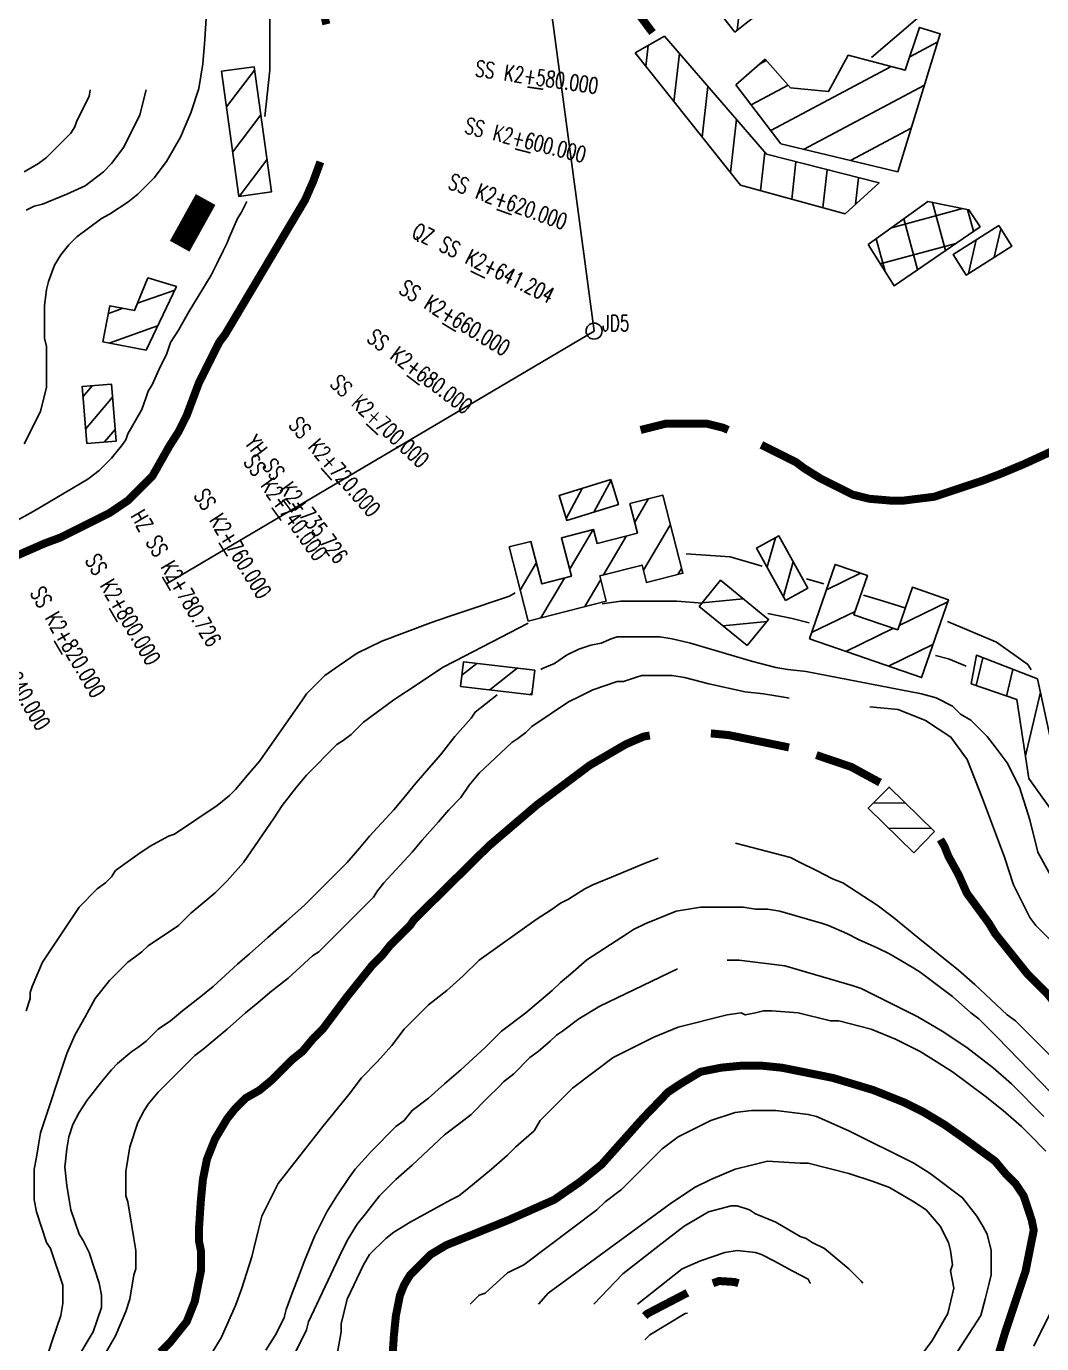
# Model space of a CAD drawing. Extents: x 35515948 to 35520624, y 3302916 to 3308279.
# Drawn here: x 35518523.9 to 35518841.3, y 3304009.7 to 3304421.4 of the extents above; entities that cross this region are included whole.
import ezdxf

# ---------------------------------------------------------------- set-up
doc = ezdxf.new("R2010")
doc.units = 0
doc.header["$LTSCALE"] = 10000
doc.header["$MEASUREMENT"] = 0
doc.layers.get('0').update_dxf_attribs({"linetype": 'CONTINUOUS'})
for name, color, linetype in [('2112', 7, 'CONTINUOUS'), ('2113', 7, 'CONTINUOUS'), ('2130', 7, 'CONTINUOUS'), ('HY_DX_DGXZ', 3, 'CONTINUOUS')]:
    doc.layers.add(name, color=color, linetype=linetype)
doc.styles.add('HyStandard', font='txt.shx', dxfattribs={"width": 0.7, "bigfont": 'hztxt.shx'})

msp = doc.modelspace()

# ---------------------------------------------------------------- linework, layer by layer
at = {"linetype": 'Continuous', "lineweight": -3, "transparency": 33554687}
for q in [(35518680.76, 3304480.03), (35518567.67, 3304247.16)]:
    msp.add_line((35518701.36, 3304326.14), q, dxfattribs=at)
at = {"linetype": 'Continuous', "ltscale": 0.005, "transparency": 33554687, "const_width": 0.5}
for points in [[(35518685.44, 3304401.69), (35518680.49, 3304402.42)], [(35518681.49, 3304381.83), (35518676.65, 3304383.05)], [(35518675.59, 3304362.47), (35518670.89, 3304364.17)], [(35518667.25, 3304342.7), (35518662.75, 3304344.88)], [(35518667.25, 3304342.7), (35518662.75, 3304344.88)], [(35518658.15, 3304326), (35518653.87, 3304328.59)], [(35518646.78, 3304309.25), (35518642.79, 3304312.26)], [(35518633.8, 3304293.71), (35518630.13, 3304297.11)], [(35518619.34, 3304279.55), (35518616.02, 3304283.3)], [(35518603.54, 3304266.91), (35518600.61, 3304270.96)], [(35518607.02, 3304269.48), (35518604, 3304273.47)], [(35518607.02, 3304269.48), (35518604, 3304273.47)], [(35518586.76, 3304255.72), (35518584.11, 3304259.97)], [(35518568.94, 3304245.01), (35518566.4, 3304249.31)], [(35518568.94, 3304245.01), (35518566.4, 3304249.31)], [(35518552.35, 3304235.21), (35518549.81, 3304239.51)], [(35518535.13, 3304225.03), (35518532.59, 3304229.34)]]:
    msp.add_lwpolyline(points, dxfattribs=at)
at = {"linetype": 'Continuous', "ltscale": 0.005, "transparency": 33554687}
msp.add_circle((35518701.36, 3304326.14), 2.5, dxfattribs=at)
at = {"layer": '2112', "linetype": 'Continuous', "ltscale": 0.005, "const_width": 7, "flags": 128}
msp.add_lwpolyline([(35518571.82, 3304352.65), (35518579.93, 3304367.25)], dxfattribs=at)
at = {"layer": '2113', "linetype": 'Continuous', "ltscale": 0.005}
for p, q in [((35518746.07, 3304420.08), (35518747.27, 3304430.16)), ((35518718.27, 3304415.39), (35518717.53, 3304408.86)), ((35518800.04, 3304411.89), (35518808.8, 3304416.54)), ((35518728.04, 3304412.88), (35518726.34, 3304397.79)), ((35518753.04, 3304409.55), (35518755.16, 3304410.69)), ((35518595.19, 3304407.72), (35518586.47, 3304396.18)), ((35518756.57, 3304388.78), (35518794.2, 3304408.79)), ((35518736.94, 3304402.6), (35518735.15, 3304386.73)), ((35518750.43, 3304396.84), (35518762.03, 3304403.01)), ((35518766.84, 3304382.92), (35518804.66, 3304403.02)), ((35518597.14, 3304393.71), (35518588.41, 3304382.17)), ((35518745.84, 3304392.31), (35518743.96, 3304375.67)), ((35518781.56, 3304379.42), (35518800.52, 3304389.5)), ((35518754.74, 3304382.03), (35518753.37, 3304369.98)), ((35518599.08, 3304379.7), (35518590.41, 3304368.23)), ((35518764.47, 3304379.07), (35518763.14, 3304367.33)), ((35518774.25, 3304376.57), (35518772.9, 3304364.67)), ((35518784.03, 3304374.07), (35518783.09, 3304365.77)), ((35518796.28, 3304375.91), (35518796.39, 3304375.97)), ((35518828.48, 3304358.12), (35518826.47, 3304349.19)), ((35518820.76, 3304354.6), (35518818.4, 3304344.08)), ((35518558.62, 3304334.82), (35518570.26, 3304338.95)), ((35518549.52, 3304331.59), (35518554.17, 3304333.24)), ((35518549.78, 3304322.35), (35518564.92, 3304327.72)), ((35518541.57, 3304305.58), (35518544.5, 3304309.05)), ((35518542.42, 3304295.52), (35518550.8, 3304305.45)), ((35518548.34, 3304291.47), (35518551.65, 3304295.39)), ((35518706.65, 3304279.58), (35518701.33, 3304269.56)), ((35518697.59, 3304276.96), (35518692.61, 3304267.58)), ((35518714.05, 3304266.44), (35518718.38, 3304273.76)), ((35518693.69, 3304251.66), (35518701.05, 3304264.11)), ((35518716.79, 3304251.42), (35518725.21, 3304265.66)), ((35518704.28, 3304249.92), (35518711.51, 3304262.13)), ((35518755.42, 3304252.43), (35518758.04, 3304261.53)), ((35518760.53, 3304243.19), (35518763.64, 3304253.97)), ((35518678.24, 3304245.18), (35518683.31, 3304253.76)), ((35518727.59, 3304250.04), (35518728.73, 3304251.96)), ((35518773.96, 3304245.29), (35518784.65, 3304250.49)), ((35518684.74, 3304236.53), (35518692.08, 3304248.93)), ((35518698.44, 3304240.04), (35518703.43, 3304248.49)), ((35518748, 3304242.46), (35518735.08, 3304241.15)), ((35518769.35, 3304231.92), (35518782.95, 3304238.54)), ((35518796.74, 3304234.13), (35518811.9, 3304241.51)), ((35518755.43, 3304235.41), (35518741.64, 3304234.02)), ((35518780.03, 3304226), (35518794.92, 3304233.25)), ((35518793.39, 3304221.38), (35518807.28, 3304228.14)), ((35518660.06, 3304218.59), (35518664.73, 3304222.27)), ((35518820.83, 3304215.37), (35518822.88, 3304224.05)), ((35518668.74, 3304214.01), (35518677.33, 3304220.79)), ((35518830.33, 3304212.08), (35518832.29, 3304220.41)), ((35518681.34, 3304212.53), (35518681.99, 3304213.04)), ((35518836.19, 3304193.35), (35518840.89, 3304213.28)), ((35518798.63, 3304178.68), (35518788.6, 3304178.56)), ((35518806.68, 3304170.82), (35518793.58, 3304170.67))]:
    msp.add_line(p, q, dxfattribs=at)
for points in [[(35518745.35, 3304419.51), (35518748.52, 3304422.01), (35518751.71, 3304424.52), (35518742.35, 3304436.41), (35518735.99, 3304431.4), (35518737.73, 3304429.19)], [(35518745.63, 3304403.13), (35518759.77, 3304384.6), (35518796.36, 3304375.9), (35518809.56, 3304419.04), (35518803.1, 3304421.01), (35518798.61, 3304407.62), (35518780.83, 3304412.31), (35518774.65, 3304400.98), (35518762.76, 3304402.2), (35518754.8, 3304411.09)], [(35518714.18, 3304413.05), (35518747.13, 3304371.68), (35518779.8, 3304362.79), (35518790.47, 3304372.43), (35518755.27, 3304381.42), (35518723.35, 3304418.29)], [(35518590.35, 3304368.22), (35518600.48, 3304369.62), (35518595.05, 3304408.75), (35518584.92, 3304407.34)], [(35518827.86, 3304359.09), (35518831.94, 3304352.65), (35518817.66, 3304343.62), (35518813.59, 3304350.06)], [(35518547.76, 3304322.73), (35518561.33, 3304320.2), (35518570.79, 3304340.05), (35518561.9, 3304342.76), (35518557.68, 3304332.56), (35518550.01, 3304334.06)], [(35518542.8, 3304291), (35518551.96, 3304291.77), (35518550.46, 3304309.55), (35518541.3, 3304308.78)], [(35518706.6, 3304279.72), (35518708.99, 3304271.91), (35518692.8, 3304266.95), (35518690.41, 3304274.76)], [(35518680.72, 3304235.5), (35518705.16, 3304241.77), (35518703.14, 3304249.63), (35518716.37, 3304253.02), (35518717.79, 3304247.52), (35518729.12, 3304250.43), (35518722.84, 3304274.9), (35518712.56, 3304272.26), (35518714.93, 3304263.01), (35518702.29, 3304259.77), (35518701.17, 3304264.14), (35518691.15, 3304261.56), (35518694.25, 3304249.49), (35518685.02, 3304247.12), (35518681.6, 3304260.41), (35518674.78, 3304258.66)], [(35518761.22, 3304241.95), (35518768.16, 3304245.79), (35518759.13, 3304262.13), (35518752.18, 3304258.29)], [(35518768.66, 3304229.92), (35518803.72, 3304217.82), (35518812.13, 3304242.19), (35518800.86, 3304246.08), (35518796.27, 3304232.78), (35518782.59, 3304237.5), (35518786.82, 3304249.74), (35518776.71, 3304253.23)], [(35518749.24, 3304227.82), (35518755.91, 3304236), (35518740.89, 3304248.26), (35518734.21, 3304240.08)], [(35518682.83, 3304220.14), (35518681.92, 3304212.46), (35518659.65, 3304215.08), (35518660.55, 3304222.77)], [(35518819.2, 3304215.93), (35518833.52, 3304210.97), (35518837.27, 3304186.26), (35518856.08, 3304159.96), (35518863.01, 3304164.64), (35518845.22, 3304193.38), (35518839.98, 3304217.43), (35518820.89, 3304224.82)], [(35518807.78, 3304169.74), (35518801.31, 3304163.11), (35518787.08, 3304177.01), (35518793.55, 3304183.64)]]:
    msp.add_lwpolyline(points, close=True, dxfattribs=at)
at = {"layer": '2130', "linetype": 'Continuous', "ltscale": 0.005}
for p, q in [((35518811.25, 3304351.33), (35518807.19, 3304366.32)), ((35518794.33, 3304358.44), (35518816.55, 3304364.45)), ((35518802.51, 3304345.34), (35518798.21, 3304361.24)), ((35518819.99, 3304357.33), (35518818.14, 3304364.13)), ((35518792.31, 3304344.77), (35518789.54, 3304354.98)), ((35518790.81, 3304347.13), (35518814.44, 3304353.52))]:
    msp.add_line(p, q, dxfattribs=at)
msp.add_lwpolyline([(35518787, 3304353.15), (35518805.68, 3304366.63), (35518818.55, 3304364.05), (35518822.01, 3304358.72), (35518795.15, 3304340.28)], close=True, dxfattribs=at)
at = {"layer": 'HY_DX_DGXZ', "linetype": 'Continuous', "ltscale": 0.005, "const_width": 2.5}
for points, elevation in [([(35518589.51, 3304723.83), (35518585.04, 3304703.1), (35518584.16, 3304699.17), (35518584.16, 3304694.09), (35518585.43, 3304686.47), (35518587.97, 3304676.31), (35518591.15, 3304668.69), (35518592.94, 3304664.38), (35518607.44, 3304628.47), (35518615.95, 3304613.03), (35518643.06, 3304569.88), (35518654.01, 3304553.12), (35518655.92, 3304549.94), (35518674.93, 3304504.8), (35518681.82, 3304491.2), (35518701.44, 3304450.12), (35518715.74, 3304424.58), (35518719.64, 3304419.42)], 400), ([(35518879.93, 3304314.13), (35518879.79, 3304313.52), (35518876.64, 3304307.85), (35518873.17, 3304303.76), (35518869.28, 3304300.39), (35518866.1, 3304298.48), (35518858.48, 3304294.67), (35518850.86, 3304291.5), (35518835.62, 3304284.51), (35518828, 3304281.34), (35518822.92, 3304279.43), (35518815.3, 3304276.89), (35518807.68, 3304274.35), (35518802.6, 3304273.72), (35518797.52, 3304273.08), (35518794.98, 3304273.08), (35518787.36, 3304273.72), (35518782.28, 3304274.99), (35518772.12, 3304280.07), (35518767.04, 3304283.24), (35518764.5, 3304285.15), (35518753.68, 3304290.56)], 400), ([(35518743.27, 3304295.23), (35518741.64, 3304295.94), (35518736.56, 3304297.21), (35518723.86, 3304297.21), (35518715.89, 3304295.22)], 400), ([(35518718.78, 3304199.74), (35518716.88, 3304199.42), (35518711.3, 3304197.01), (35518699.95, 3304190.4), (35518683.56, 3304178.11), (35518668.43, 3304165.2), (35518645.1, 3304142.2), (35518643.85, 3304140.37), (35518637.5, 3304134.02), (35518634.96, 3304130.84), (35518631.79, 3304127.67), (35518624.17, 3304118.14), (35518616.55, 3304107.98), (35518613.37, 3304104.81), (35518610.2, 3304101), (35518607.02, 3304098.46), (35518600.67, 3304092.11), (35518596.86, 3304088.93), (35518592.42, 3304086.39), (35518589.24, 3304083.22), (35518586.7, 3304080.04), (35518582.89, 3304073.69), (35518580.35, 3304067.34), (35518579.08, 3304060.99), (35518578.45, 3304054.64), (35518577.81, 3304045.12), (35518577.81, 3304041.94), (35518578.45, 3304038.77), (35518578.45, 3304032.42), (35518576.54, 3304022.89), (35518574, 3304016.54), (35518568.92, 3304010.19), (35518565.75, 3304007.02)], 425), ([(35518762.3, 3304196.01), (35518743.47, 3304199.86), (35518737.86, 3304200.4)], 425), ([(35518790.74, 3304185.03), (35518781.75, 3304189.92), (35518770.84, 3304193.62)], 425), ([(35518886.49, 3304072.46), (35518882.61, 3304082.58), (35518880.07, 3304086.39), (35518876.9, 3304090.2), (35518873.72, 3304092.74), (35518870.55, 3304095.92), (35518867.37, 3304098.46), (35518863.56, 3304101), (35518860.39, 3304104.17), (35518852.77, 3304109.25), (35518849.59, 3304112.43), (35518845.78, 3304115.6), (35518843.24, 3304118.78), (35518836.89, 3304125.13), (35518826.73, 3304137.83), (35518824.83, 3304141), (35518817.84, 3304150.53), (35518815.3, 3304156.24), (35518812.13, 3304161.96), (35518810.86, 3304165.13), (35518809.63, 3304167.24)], 425), ([(35518828, 3304007.02), (35518829.91, 3304013.37), (35518833.08, 3304022.89), (35518836.26, 3304032.42), (35518837.53, 3304038.77), (35518838.8, 3304045.12), (35518838.16, 3304048.29), (35518835.62, 3304055.91), (35518833.08, 3304059.72), (35518829.91, 3304062.9), (35518826.73, 3304066.71), (35518817.21, 3304073.69), (35518810.86, 3304078.14), (35518804.51, 3304081.95), (35518798.16, 3304085.12), (35518788.63, 3304088.93), (35518782.28, 3304090.84), (35518775.93, 3304092.74), (35518760.06, 3304095.92), (35518753.71, 3304096.55), (35518747.36, 3304096.55), (35518741.01, 3304095.92), (35518734.66, 3304094.65), (35518728.31, 3304090.84), (35518724.5, 3304088.3), (35518716.66, 3304080.17), (35518703.73, 3304065.68), (35518697.11, 3304060.33), (35518688.92, 3304054.66), (35518674.73, 3304048.36), (35518655.18, 3304040.48), (35518650.2, 3304037.5), (35518643.85, 3304031.15), (35518641.95, 3304027.97), (35518640.68, 3304024.8), (35518639.41, 3304018.45), (35518638.77, 3304012.1), (35518638.14, 3304002.57)], 450)]:
    msp.add_lwpolyline(points, dxfattribs=dict(at, elevation=elevation))
at = {"layer": 'HY_DX_DGXZ', "linetype": 'Continuous', "ltscale": 0.005, "const_width": 2.5, "flags": 128}
for points, elevation in [([(35518617.67, 3304422), (35518611.45, 3304447.86), (35518610.2, 3304450.88), (35518605.75, 3304468.66), (35518604.48, 3304471.2), (35518600.04, 3304488.98), (35518600.04, 3304490.89), (35518598.13, 3304495.33), (35518593.69, 3304513.11), (35518591.78, 3304518.19), (35518589.88, 3304523.27), (35518587.97, 3304528.35), (35518584.8, 3304535.97), (35518580.64, 3304543.1), (35518546.59, 3304609.25), (35518530.83, 3304639.18), (35518529.55, 3304643.29), (35518528.28, 3304648.37), (35518528.12, 3304650.29)], 400), ([(35518470.89, 3304197.37), (35518482.04, 3304214.6), (35518486.28, 3304222.84), (35518492.58, 3304233.55), (35518499.83, 3304241.74), (35518503.52, 3304245.14), (35518509.23, 3304249.59), (35518514.31, 3304252.76), (35518519.39, 3304255.3), (35518529.55, 3304259.75), (35518534.63, 3304261.65), (35518549.87, 3304269.27), (35518555.69, 3304273.2), (35518563.26, 3304280.76), (35518568.62, 3304290.21), (35518571.46, 3304294.67), (35518574, 3304299.75), (35518577.81, 3304309.91), (35518581.62, 3304317.53), (35518584.16, 3304322.61), (35518586.07, 3304325.15), (35518611.01, 3304367.11), (35518613.54, 3304372.87), (35518615.8, 3304379.01)], 400), ([(35518746.51, 3304028.56), (35518745.2, 3304028.96), (35518740.44, 3304029.25), (35518738.48, 3304028.56)], 475), ([(35518730.54, 3304025.58), (35518718.02, 3304019.06), (35518717.18, 3304018.3)], 475)]:
    msp.add_lwpolyline(points, dxfattribs=dict(at, elevation=elevation))
at = {"layer": 'HY_DX_DGXZ', "linetype": 'Continuous', "ltscale": 0.005}
for points, elevation in [([(35518862.06, 3304485.48), (35518847.06, 3304471.14), (35518822.99, 3304444.19), (35518802.5, 3304423.88), (35518788.06, 3304411.62)], 405), ([(35518580.35, 3304427.39), (35518579.72, 3304417.23), (35518579.08, 3304409.61), (35518577.81, 3304401.99), (35518575.27, 3304394.37), (35518572.1, 3304386.75), (35518567.65, 3304379.13), (35518563.84, 3304374.05), (35518558.76, 3304368.97), (35518555.59, 3304366.43), (35518549.87, 3304362.62), (35518547.33, 3304361.35), (35518539.71, 3304355.63), (35518537.17, 3304353.09), (35518534.63, 3304349.92), (35518532.73, 3304346.74), (35518530.82, 3304341.66), (35518530.19, 3304339.12), (35518529.55, 3304334.04), (35518529.55, 3304323.88), (35518530.19, 3304321.34), (35518530.19, 3304308.64), (35518528.28, 3304301.02), (35518523.2, 3304290.86)], 410), ([(35518598.43, 3304393.2), (35518600.04, 3304407.7), (35518600.04, 3304428.02)], 405), ([(35518523.2, 3304375.95), (35518527.65, 3304378.49), (35518530.19, 3304380.4), (35518537.81, 3304388.02), (35518539.08, 3304389.92), (35518539.71, 3304391.83), (35518543.52, 3304399.45), (35518543.88, 3304401.57)], 420), ([(35518523.84, 3304363.89), (35518526.38, 3304365.16), (35518528.92, 3304365.79), (35518536.54, 3304368.97), (35518542.25, 3304371.51), (35518547.97, 3304375.95), (35518550.51, 3304378.49), (35518554.32, 3304383.57), (35518559.4, 3304393.73), (35518561.36, 3304401.57)], 415), ([(35518498.63, 3304254.61), (35518526.06, 3304269.73), (35518543.08, 3304279.81), (35518546.7, 3304282.61), (35518550.51, 3304286.42), (35518553.68, 3304290.23), (35518554.95, 3304292.13), (35518555.59, 3304294.04), (35518560.03, 3304301.66), (35518561.3, 3304305.47), (35518561.94, 3304307.37), (35518563.21, 3304309.28), (35518565.75, 3304314.99), (35518567.65, 3304318.8), (35518568.92, 3304322.61), (35518571.46, 3304326.42), (35518574.64, 3304332.14), (35518581.62, 3304343.57), (35518583.53, 3304347.38), (35518585.43, 3304351.19), (35518586.7, 3304353.73), (35518587.34, 3304355.63), (35518589.88, 3304361.35), (35518591.15, 3304363.25), (35518592.86, 3304366.6)], 405), ([(35518753.92, 3304252.65), (35518743.88, 3304255.53), (35518730.16, 3304256.56)], 405), ([(35518773.18, 3304247.11), (35518767.76, 3304248.67)], 405), ([(35518676.64, 3304244.35), (35518674.97, 3304243.24), (35518659.73, 3304238.16), (35518655.92, 3304236.89), (35518650.2, 3304234.98), (35518634.96, 3304229.27), (35518631.15, 3304227.36), (35518627.34, 3304225.46), (35518621.63, 3304221.65), (35518617.18, 3304218.47), (35518611.47, 3304212.76), (35518610.2, 3304210.85), (35518596.86, 3304191.8), (35518593.05, 3304187.36), (35518589.24, 3304182.91), (35518587.34, 3304181.01), (35518583.53, 3304177.83), (35518570.19, 3304168.94), (35518568.29, 3304168.31), (35518562.57, 3304165.13), (35518558.76, 3304162.59), (35518554.32, 3304159.42), (35518551.78, 3304157.51), (35518550.51, 3304155.61), (35518548.6, 3304153.7), (35518546.06, 3304151.8), (35518540.35, 3304146.08), (35518528.92, 3304128.94), (35518525.74, 3304121.32), (35518525.11, 3304119.41), (35518525.11, 3304117.51), (35518523.84, 3304113.7)], 405), ([(35518703.84, 3304240.94), (35518709.72, 3304241.7), (35518727.26, 3304241.7), (35518735.29, 3304241.14)], 410), ([(35518798.48, 3304239.64), (35518791.81, 3304241.76), (35518785.58, 3304243.55)], 405), ([(35518755.71, 3304237.85), (35518763.27, 3304236.29), (35518768.62, 3304234.91)], 410), ([(35518530.82, 3304007.02), (35518532.09, 3304010.83), (35518534.63, 3304018.45), (35518535.27, 3304022.26), (35518535.27, 3304027.97), (35518531.46, 3304039.4), (35518530.19, 3304041.31), (35518527.01, 3304050.83), (35518526.38, 3304054.64), (35518526.38, 3304064.17), (35518527.01, 3304067.98), (35518527.65, 3304071.79), (35518528.28, 3304075.6), (35518536.54, 3304100.36), (35518539.08, 3304106.08), (35518542.25, 3304111.79), (35518545.43, 3304117.51), (35518549.87, 3304123.22), (35518555.59, 3304128.94), (35518557.49, 3304130.21), (35518560.03, 3304132.11), (35518561.94, 3304134.02), (35518571.46, 3304140.37), (35518575.27, 3304144.18), (35518579.08, 3304147.35), (35518582.89, 3304150.53), (35518586.7, 3304154.34), (35518591.78, 3304160.05), (35518601.31, 3304174.02), (35518603.85, 3304177.83), (35518608.29, 3304183.55), (35518611.47, 3304187.36), (35518620.99, 3304196.88), (35518622.9, 3304198.15), (35518625.44, 3304200.06), (35518629.25, 3304203.87), (35518638.77, 3304210.85), (35518640.68, 3304212.12), (35518644.49, 3304214.66), (35518654.01, 3304221.01), (35518657.82, 3304222.92), (35518680.8, 3304234.82)], 410), ([(35518837.97, 3304220.22), (35518836.96, 3304221.9), (35518827.16, 3304228.92), (35518811.84, 3304235.35)], 405), ([(35518847.05, 3304150.53), (35518840.07, 3304163.23), (35518837.53, 3304173.39), (35518834.35, 3304183.55), (35518830.54, 3304191.17), (35518826.73, 3304196.25), (35518824.19, 3304199.42), (35518819.11, 3304204.5), (35518815.94, 3304206.41), (35518813.4, 3304208.95), (35518808.32, 3304211.49), (35518803.76, 3304212.78), (35518767.68, 3304219.74), (35518761.96, 3304220.38), (35518758.15, 3304221.01), (35518750.53, 3304222.92), (35518731.48, 3304228.63), (35518725.77, 3304229.9), (35518721.96, 3304230.54), (35518708.62, 3304230.54), (35518706.72, 3304229.9), (35518703.54, 3304228.63), (35518700.37, 3304228), (35518696.56, 3304226.73), (35518692.75, 3304224.82), (35518688.94, 3304222.28), (35518685.27, 3304220.71), (35518684.75, 3304220.41)], 415), ([(35518808.11, 3304224.74), (35518812.16, 3304223.69), (35518817.7, 3304221.45)], 410), ([(35518762.3, 3304211.38), (35518761.96, 3304211.49), (35518758.15, 3304212.12), (35518754.34, 3304212.76), (35518748.63, 3304213.39), (35518737.2, 3304215.93), (35518729.58, 3304217.84), (35518725.77, 3304218.47), (35518716.24, 3304218.47), (35518714.34, 3304217.84), (35518710.53, 3304216.57), (35518708.62, 3304216.57), (35518701, 3304214.03), (35518697.19, 3304212.12), (35518693.38, 3304210.22), (35518681.95, 3304202.6), (35518680.05, 3304200.69), (35518677.51, 3304198.79), (35518675.6, 3304197.52), (35518665.44, 3304187.99), (35518662.27, 3304184.18), (35518659.73, 3304180.37), (35518655.92, 3304176.56), (35518652.74, 3304172.75), (35518647.66, 3304167.04), (35518644.49, 3304163.23), (35518635.6, 3304153.7), (35518633.69, 3304151.16), (35518632.42, 3304149.26), (35518615.28, 3304132.11), (35518613.37, 3304130.84), (35518605.75, 3304123.86), (35518600.04, 3304119.41), (35518596.23, 3304116.24), (35518592.42, 3304113.06), (35518586.7, 3304107.98), (35518582.89, 3304104.81), (35518579.08, 3304101.63), (35518576.54, 3304099.73), (35518565.11, 3304088.3), (35518561.94, 3304084.49), (35518560.67, 3304082.58), (35518558.76, 3304078.77), (35518556.22, 3304071.15), (35518555.59, 3304067.34), (35518554.95, 3304063.53), (35518554.95, 3304055.91), (35518555.59, 3304054.01), (35518556.86, 3304046.39), (35518557.49, 3304042.58), (35518558.13, 3304038.77), (35518558.13, 3304033.05), (35518557.49, 3304031.15), (35518556.22, 3304023.53), (35518554.95, 3304019.72), (35518551.78, 3304012.1), (35518547.33, 3304004.48)], 420), ([(35518671.09, 3304212.4), (35518664.17, 3304207.04), (35518662.9, 3304205.14), (35518657.82, 3304199.42), (35518653.38, 3304193.71), (35518648.3, 3304187.99), (35518645.12, 3304184.18), (35518641.95, 3304180.37), (35518638.77, 3304176.56), (35518631.15, 3304168.31), (35518627.98, 3304164.5), (35518624.17, 3304160.05), (35518610.83, 3304146.72), (35518605.12, 3304141.64), (35518599.4, 3304136.56), (35518593.69, 3304131.48), (35518589.88, 3304128.3), (35518582.26, 3304121.32), (35518578.45, 3304118.14), (35518572.73, 3304113.7), (35518568.92, 3304110.52), (35518565.11, 3304107.98), (35518561.3, 3304104.17), (35518558.76, 3304102.27), (35518556.86, 3304101), (35518552.41, 3304097.19), (35518550.51, 3304095.28), (35518547.33, 3304091.47), (35518542.89, 3304085.76), (35518540.35, 3304081.95), (35518538.44, 3304078.14), (35518537.17, 3304074.33), (35518536.54, 3304070.52), (35518535.9, 3304064.8), (35518536.54, 3304059.09), (35518537.17, 3304055.28), (35518537.81, 3304051.47), (35518540.35, 3304043.85), (35518541.62, 3304041.94), (35518543.52, 3304038.13), (35518546.7, 3304028.61), (35518547.33, 3304024.8), (35518547.33, 3304020.99), (35518544.79, 3304013.37), (35518539.08, 3304003.84)], 415), ([(35518844.51, 3304135.29), (35518839.43, 3304140.37), (35518837.53, 3304142.91), (35518832.45, 3304153.07), (35518829.68, 3304161.73), (35518822.74, 3304180), (35518818.02, 3304192.29), (35518812.91, 3304199.25), (35518804.98, 3304204.38), (35518796.39, 3304207.83), (35518787.59, 3304208.65)], 420), ([(35518745.56, 3304166.05), (35518762.8, 3304161.65), (35518765.77, 3304160.05), (35518770.85, 3304157.51), (35518775.93, 3304154.97), (35518779.11, 3304153.7), (35518789.9, 3304146.72), (35518794.98, 3304142.91), (35518802.6, 3304136.56), (35518815.3, 3304126.4), (35518820.38, 3304121.95), (35518830.54, 3304112.43), (35518833.08, 3304110.52), (35518858.48, 3304085.12)], 430), ([(35518581.62, 3304006.38), (35518584.8, 3304011.46), (35518589.24, 3304021.62), (35518591.15, 3304026.7), (35518594.32, 3304036.86), (35518594.96, 3304039.4), (35518596.23, 3304044.48), (35518597.5, 3304049.56), (35518602.58, 3304059.72), (35518616.55, 3304077.5), (35518624.8, 3304087.66), (35518628.61, 3304092.74), (35518633.69, 3304097.82), (35518638.14, 3304102.9), (35518641.95, 3304107.98), (35518649.57, 3304115.6), (35518655.28, 3304120.05), (35518660.36, 3304124.49), (35518665.44, 3304129.57), (35518683.22, 3304142.27), (35518688.3, 3304145.45), (35518690.84, 3304147.35), (35518693.38, 3304148.62), (35518698.46, 3304151.8), (35518701, 3304153.07), (35518708.62, 3304156.24), (35518716.24, 3304159.42), (35518721.4, 3304161.45)], 430), ([(35518598.77, 3304007.65), (35518601.94, 3304012.73), (35518604.48, 3304017.81), (35518605.12, 3304020.35), (35518607.02, 3304025.43), (35518608.93, 3304030.51), (35518610.83, 3304035.59), (35518614.01, 3304043.21), (35518617.82, 3304050.83), (35518620.99, 3304055.91), (35518624.8, 3304061.63), (35518626.71, 3304064.17), (35518631.79, 3304069.88), (35518639.41, 3304077.5), (35518641.95, 3304079.41), (35518644.49, 3304082.58), (35518649.57, 3304086.39), (35518654.65, 3304090.84), (35518659.73, 3304095.28), (35518667.35, 3304102.27), (35518672.43, 3304107.35), (35518680.05, 3304113.06), (35518688.3, 3304120.05), (35518690.84, 3304122.59), (35518694.02, 3304125.13), (35518699.08, 3304129.65), (35518711.8, 3304137.83), (35518713.7, 3304139.1), (35518717.51, 3304141), (35518727.04, 3304144.81), (35518730.85, 3304145.45), (35518734.66, 3304146.08), (35518747.99, 3304146.08), (35518751.8, 3304145.45), (35518755.61, 3304145.45), (35518759.42, 3304144.81), (35518772.76, 3304141), (35518774.66, 3304140.37), (35518780.38, 3304137.83), (35518784.19, 3304135.92), (35518789.9, 3304133.38), (35518793.71, 3304131.48), (35518801.33, 3304127.03), (35518803.24, 3304125.76), (35518810.86, 3304120.05), (35518813.4, 3304118.14), (35518819.11, 3304113.06), (35518821.65, 3304111.16), (35518827.37, 3304105.44), (35518847.69, 3304084.49)], 435), ([(35518607.66, 3304006.38), (35518611.47, 3304014), (35518612.1, 3304016.54), (35518621.63, 3304036.86), (35518624.17, 3304041.94), (35518627.34, 3304047.02), (35518629.88, 3304050.2), (35518634.33, 3304055.91), (35518639.41, 3304060.99), (35518644.49, 3304065.44), (35518654.65, 3304074.96), (35518659.73, 3304078.77), (35518662.9, 3304081.31), (35518667.98, 3304086.39), (35518671.79, 3304090.2), (35518673.06, 3304091.47), (35518676.24, 3304094.01), (35518681.32, 3304099.09), (35518683.86, 3304101), (35518687.67, 3304104.17), (35518689.57, 3304106.08), (35518691.48, 3304107.35), (35518696.54, 3304111.16), (35518703.17, 3304115.17), (35518727.45, 3304126.79)], 440), ([(35518620.99, 3304005.75), (35518622.26, 3304013.37), (35518622.26, 3304015.91), (35518624.17, 3304023.53), (35518629.25, 3304034.32), (35518631.15, 3304037.5), (35518636.23, 3304042.58), (35518638.77, 3304044.48), (35518643.85, 3304047.66), (35518656.55, 3304054.64), (35518659.09, 3304055.91), (35518661.63, 3304057.82), (35518669.25, 3304064.17), (35518674.33, 3304068.61), (35518676.87, 3304071.15), (35518682.59, 3304076.23), (35518684.49, 3304079.41), (35518694.65, 3304089.57), (35518707.35, 3304099.09), (35518720.05, 3304105.44), (35518727.67, 3304108.62), (35518742.91, 3304112.43), (35518747.36, 3304113.06), (35518748.63, 3304112.43), (35518751.8, 3304113.06), (35518754.34, 3304113.7), (35518756.88, 3304113.7), (35518765.14, 3304113.06), (35518775.3, 3304110.52), (35518777.84, 3304110.52), (35518788, 3304107.98), (35518795.62, 3304104.81), (35518803.24, 3304101), (35518808.32, 3304097.82), (35518813.4, 3304094.65), (35518823.56, 3304087.03), (35518829.27, 3304082.58), (35518834.99, 3304077.5), (35518837.53, 3304074.96), (35518842.61, 3304069.88)], 445), ([(35518662.67, 3304022.03), (35518665.44, 3304024.8), (35518667.35, 3304025.43), (35518674.33, 3304031.78), (35518679.41, 3304034.32), (35518702.27, 3304051.47), (35518704.81, 3304054.01), (35518709.89, 3304057.82), (35518722.59, 3304070.52), (35518727.67, 3304074.33), (35518737.83, 3304079.41), (35518745.45, 3304081.95), (35518750.53, 3304082.58), (35518758.15, 3304082.58), (35518763.23, 3304081.95), (35518768.31, 3304081.31), (35518770.85, 3304080.68), (35518781.01, 3304076.23), (35518801.33, 3304066.07), (35518806.41, 3304062.9), (35518816.57, 3304055.28), (35518821.02, 3304049.56), (35518822.92, 3304046.39), (35518824.19, 3304043.85), (35518825.46, 3304038.77), (35518825.46, 3304031.15), (35518824.83, 3304028.61), (35518823.56, 3304023.53), (35518822.29, 3304018.45), (35518811.49, 3304001.94)], 455), ([(35518683.96, 3304022.03), (35518687.03, 3304025.43), (35518725.13, 3304053.37), (35518732.75, 3304058.45), (35518737.83, 3304060.99), (35518745.45, 3304064.17), (35518750.53, 3304065.44), (35518755.61, 3304066.71), (35518765.77, 3304066.07), (35518768.31, 3304066.07), (35518781.01, 3304062.9), (35518788.63, 3304060.36), (35518793.71, 3304058.45), (35518801.33, 3304054.01), (35518805.14, 3304051.47), (35518809.59, 3304046.39), (35518812.13, 3304041.31), (35518812.76, 3304038.77), (35518813.4, 3304034.32), (35518812.76, 3304032.42), (35518813.85, 3304027), (35518811.89, 3304019.06), (35518806.94, 3304010.47), (35518794.35, 3303993.68)], 460), ([(35518846.42, 3304024.16), (35518838.8, 3304008.92)], 445)]:
    msp.add_lwpolyline(points, dxfattribs=dict(at, elevation=elevation))
at = {"layer": 'HY_DX_DGXZ', "linetype": 'Continuous', "ltscale": 0.005, "flags": 128}
for points, elevation in [([(35518742.94, 3304129.56), (35518746.7, 3304129.56), (35518760.99, 3304127.78), (35518782.06, 3304121.6), (35518784.82, 3304120.68), (35518802.6, 3304111.79), (35518810.22, 3304107.35), (35518817.84, 3304102.27), (35518826.1, 3304095.92), (35518831.81, 3304090.84), (35518841.97, 3304080.68)], 440), ([(35518701.3, 3304022.03), (35518710.36, 3304031.49), (35518721.29, 3304040.08), (35518729.51, 3304046.43), (35518737.17, 3304050.91), (35518744.17, 3304052.78), (35518746.09, 3304052.74), (35518749.9, 3304051.47), (35518751.8, 3304050.2), (35518758.15, 3304047.66), (35518765.77, 3304043.21), (35518767.68, 3304042.58), (35518769.58, 3304041.31), (35518773.39, 3304039.4), (35518777.2, 3304036.23), (35518781.01, 3304033.05), (35518784.82, 3304029.24), (35518785.33, 3304028.56)], 465), ([(35518769.02, 3304028.56), (35518768.95, 3304028.61), (35518768.31, 3304029.88), (35518763.23, 3304032.42), (35518757.52, 3304035.59), (35518753.71, 3304037.5), (35518751.8, 3304038.13), (35518746.09, 3304038.77), (35518742.28, 3304038.13), (35518734.66, 3304035.59), (35518728.94, 3304033.05), (35518714.95, 3304022.03)], 470), ([(35518717.18, 3304010.88), (35518718.77, 3304012.43), (35518729.88, 3304019.06), (35518730.54, 3304019.24)], 480)]:
    msp.add_lwpolyline(points, dxfattribs=dict(at, elevation=elevation))

# ---------------------------------------------------------------- texts
at = {"linetype": 'Continuous', "ltscale": 0.005, "transparency": 33554687, "char_height": 5, "attachment_point": 8, "style": 'HyStandard'}
for s, insert, rotation in [('{\\W0.7;SS K2+580.000}', (35518683.11, 3304403.04), 351.6313), ('{\\W0.7;SS K2+600.000}', (35518679.31, 3304383.41), 345.9017), ('{\\W0.7;SS K2+620.000}', (35518673.58, 3304364.26), 340.1722), ('{\\W0.7;QZ SS K2+641.204}', (35518665.44, 3304344.69), 334.0976), ('{\\W0.7;QZ SS K2+641.204}', (35518665.44, 3304344.69), 334.0976), ('{\\W0.7;SS K2+660.000}', (35518656.53, 3304328.15), 328.713), ('{\\W0.7;SS K2+680.000}', (35518645.39, 3304311.55), 322.9834), ('{\\W0.7;SS K2+700.000}', (35518632.65, 3304296.14), 317.2539), ('{\\W0.7;SS K2+720.000}', (35518618.43, 3304282.09), 311.5243), ('{\\W0.7;YH SS K2+735.726}', (35518606.31, 3304272.07), 307.0191), ('{\\W0.7;YH SS K2+735.726}', (35518606.31, 3304272.07), 307.0191), ('{\\W0.7;SS K2+740.000}', (35518602.88, 3304269.52), 305.8529), ('{\\W0.7;SS K2+760.000}', (35518586.28, 3304258.37), 301.9407), ('{\\W0.7;HZ SS K2+780.726}', (35518568.53, 3304247.67), 300.5736), ('{\\W0.7;HZ SS K2+780.726}', (35518568.53, 3304247.67), 300.5736), ('{\\W0.7;SS K2+800.000}', (35518551.94, 3304237.87), 300.5733), ('{\\W0.7;SS K2+820.000}', (35518534.72, 3304227.69), 300.5733), ('{\\W0.7;SS K2+840.000}', (35518517.5, 3304217.52), 300.5733)]:
    msp.add_mtext(s, dxfattribs=dict(at, insert=insert, rotation=rotation))
at = {"linetype": 'Continuous', "ltscale": 0.005, "transparency": 33554687, "insert": (35518703.86, 3304326.14), "char_height": 5, "attachment_point": 7, "style": 'HyStandard'}
msp.add_mtext('{\\W0.7;JD5}', dxfattribs=at)

doc.saveas('drawing.dxf')
